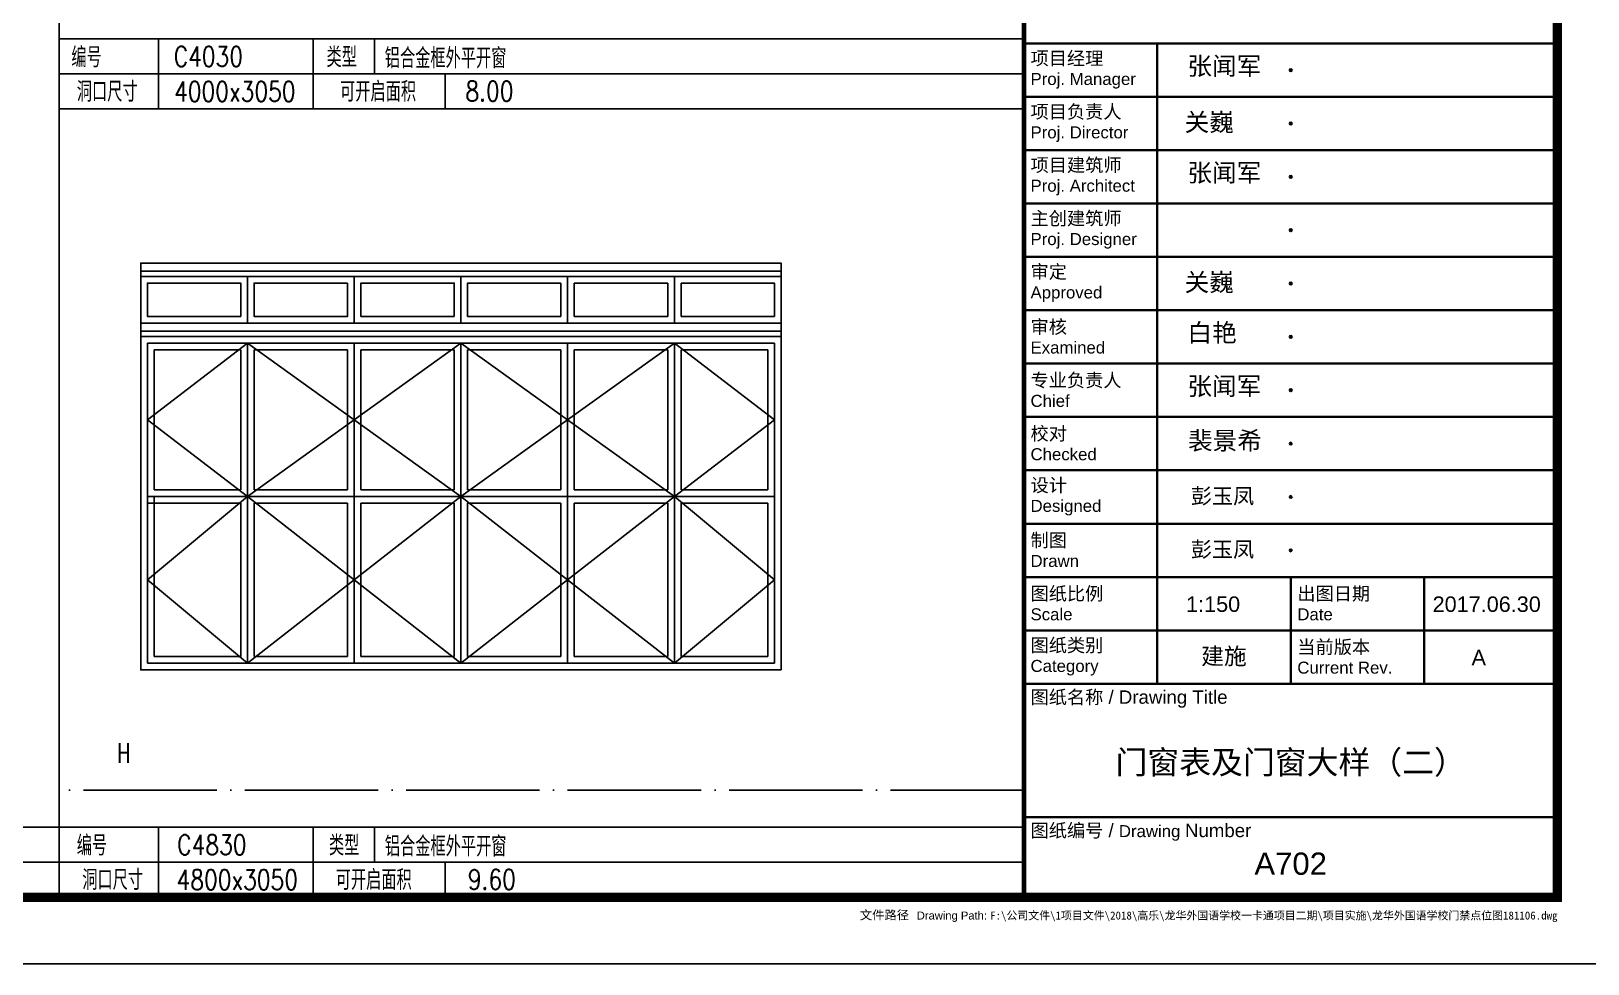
# Model space of a CAD drawing. Extents: x 447078 to 1776277, y 243534 to 519428.
# Drawn here: x 591344 to 603013, y 243614 to 250606 of the extents above; entities that cross this region are included whole.
import ezdxf
from ezdxf.enums import TextEntityAlignment as Align

# ---------------------------------------------------------------- set-up
doc = ezdxf.new("R2010")
doc.units = 0
doc.header["$LTSCALE"] = 1000
doc.header["$MEASUREMENT"] = 0
doc.linetypes.add('DOTE', pattern=[2.42, 2, -0.2, 0.02, -0.2])
for name, color, linetype in [('$0$G-ANNO-TEXT', 33, 'Continuous'), ('A-ELEV-OVER', 32, 'Continuous'), ('A-ELEV-THIN', 9, 'Continuous'), ('A-ELEV-WIND', 97, 'Continuous'), ('ANNO-DIMS', 90, 'Continuous'), ('ANNO-TEXT', 33, 'Continuous'), ('DOTE', 10, 'DOTE'), ('G-0-XREF', 2, 'Continuous'), ('PUB_TEXT', 7, 'Continuous'), ('图框CCDI_B0GA1+0.00$0$G-ANNO-TEXT', 33, 'Continuous'), ('图框CCDI_B0GA1+0.00$0$G-BORD', 3, 'Continuous')]:
    doc.layers.add(name, color=color, linetype=linetype)
doc.styles.add('$0$CCDI_T_G01', font='')
doc.styles.add('$0$CCDI_T_G03', font='')
doc.styles.add('_TCH_DIM', font='SIMPLEX', dxfattribs={"bigfont": 'GBCBIG'})
doc.styles.add('CCDI-TOG-02', font='simplex.shx', dxfattribs={"width": 0.8, "bigfont": 'zjdz.shx'})
doc.styles.add('图框CCDI_B0GA1+0.00$0$CCDI_T_G01', font='arial.ttf')
doc.styles.get('$0$CCDI_T_G01').set_extended_font_data('Arial')
doc.styles.get('$0$CCDI_T_G03').set_extended_font_data('SimHei')

# ---------------------------------------------------------------- blocks, each defined once
blk = doc.blocks.new('图框CCDI_B0GA1+0.00')
at = {"layer": '图框CCDI_B0GA1+0.00$0$G-BORD'}
for points in [[(79080, 13400, 1), (79120, 13400, 1)], [(79080, 12600, 1), (79120, 12600, 1)], [(79080, 11800, 1), (79120, 11800, 1)], [(79080, 11000, 1), (79120, 11000, 1)], [(79080, 10200, 1), (79120, 10200, 1)], [(79080, 9400, 1), (79120, 9400, 1)], [(79080, 8600, 1), (79120, 8600, 1)], [(79080, 7800, 1), (79120, 7800, 1)], [(79080, 7000, 1), (79120, 7000, 1)], [(79080, 6200, 1), (79120, 6200, 1)]]:
    blk.add_hatch(color=256, dxfattribs=at).paths.add_polyline_path(points)
blk.add_line((75100, 9600), (75100, 11600), dxfattribs=at)
blk.add_lwpolyline([(0, 59400), (84100, 59400), (84100, 0), (0, 0)], close=True, dxfattribs=at)
at = {"layer": '图框CCDI_B0GA1+0.00$0$G-BORD', "const_width": 140}
blk.add_lwpolyline([(3300, 58400), (83100, 58400), (83100, 1000), (3300, 1000)], close=True, dxfattribs=at)
at = {"layer": '图框CCDI_B0GA1+0.00$0$G-BORD'}
for points, const_width in [([(75100, 1000), (75100, 58400)], 70), ([(75100, 13800), (83100, 13800)], 35), ([(77100, 4200), (77100, 13800)], 35), ([(75100, 13000), (83100, 13000)], 35), ([(75100, 12200), (83100, 12200)], 35), ([(75100, 11400), (83100, 11400)], 35), ([(75100, 10600), (83100, 10600)], 35), ([(75100, 9800), (83100, 9800)], 35), ([(75100, 9000), (83100, 9000)], 35), ([(75100, 8200), (83100, 8200)], 35), ([(75100, 7400), (83100, 7400)], 35), ([(75100, 6600), (83100, 6600)], 35), ([(75100, 5800), (83100, 5800)], 35), ([(79100, 4200), (79100, 5800)], 35), ([(81100, 4200), (81100, 5800)], 35), ([(75100, 5000), (83100, 5000)], 35), ([(75100, 4200), (83100, 4200)], 35), ([(75100, 2200), (83100, 2200)], 35)]:
    blk.add_lwpolyline(points, dxfattribs=dict(at, const_width=const_width))
for centre in [(79100, 13400), (79100, 12600), (79100, 11800), (79100, 11000), (79100, 10200), (79100, 9400), (79100, 8600), (79100, 7800), (79100, 7000), (79100, 6200)]:
    blk.add_circle(centre, 20, dxfattribs=at)
at = {"layer": '图框CCDI_B0GA1+0.00$0$G-ANNO-TEXT', "style": '图框CCDI_B0GA1+0.00$0$CCDI_T_G01'}
for s, height, p in [('张闻军', 270.6, (77552, 13327)), ('关巍', 270.6, (77509, 12484)), ('张闻军', 270.6, (77552, 11727)), ('关巍', 270.6, (77509, 10084)), ('白艳', 270.6, (77552, 9327)), ('张闻军', 270.6, (77552, 8527)), ('裴景希', 270.6, (77561, 7710)), ('2017.06.30', 232, (81228, 5277)), ('A', 232, (81812, 4477))]:
    blk.add_text(s, height=height, dxfattribs=at).set_placement(p)
at = {"layer": '图框CCDI_B0GA1+0.00$0$G-ANNO-TEXT', "char_height": 200, "width": 1900, "attachment_point": 4, "line_spacing_factor": 0.96, "style": '图框CCDI_B0GA1+0.00$0$CCDI_T_G01'}
for s, insert in [('{\\fSimSun|b0|i0|c134|p54;项目经理\\P\\fArial|b0|i0|c0|p39;\\H0.9x;Proj. Manager}', (75200, 13400)), ('{\\fSimSun|b0|i0|c134|p54;项目负责人\\P\\fArial|b0|i0|c0|p39;\\H0.9x;Proj. Director}', (75200, 12600)), ('{\\fSimSun|b0|i0|c134|p54;项目建筑师\\P\\fArial|b0|i0|c0|p39;\\H0.9x;Proj. Architect}', (75200, 11800)), ('{\\fSimSun|b0|i0|c134|p54;主创建筑师\\P\\fArial|b0|i0|c0|p39;\\H0.9x;Proj. Designer}', (75200, 11000)), ('{\\fSimSun|b0|i0|c134|p54;审定\\P\\fArial|b0|i0|c0|p39;\\H0.9x;Approved}', (75200, 10200)), ('{\\fSimSun|b0|i0|c134|p54;审核\\P\\fArial|b0|i0|c0|p39;\\H0.9x;Examined}', (75200, 9400)), ('{\\fSimSun|b0|i0|c134|p54;专业负责人\\P\\fArial|b0|i0|c0|p39;\\H0.9x;Chief}', (75200, 8600)), ('{\\fSimSun|b0|i0|c134|p54;校对\\P\\fArial|b0|i0|c0|p39;\\H0.9x;Checked}', (75200, 7800)), ('{\\fSimSun|b0|i0|c134|p54;设计\\P\\fArial|b0|i0|c0|p39;\\H0.9x;Designed}', (75200, 7000)), ('{\\fSimSun|b0|i0|c134|p54;制图\\P\\fArial|b0|i0|c0|p39;\\H0.9x;Drawn}', (75200, 6200)), ('{\\fSimSun|b0|i0|c134|p54;图纸比例\\P\\fArial|b0|i0|c0|p39;\\H0.9x;Scale}', (75200, 5400)), ('{\\fSimSun|b0|i0|c134|p54;出图日期\\P\\fArial|b0|i0|c0|p39;\\H0.9x;Date}', (79200, 5400)), ('{\\fSimSun|b0|i0|c134|p6;图纸类别\\P\\fArial|b0|i0|c0|p34;\\H0.9x;Category}', (75200, 4600)), ('{\\fSimSun|b0|i0|c134|p6;当前版本\\P\\fArial|b0|i0|c0|p34;\\H0.9x;Current Rev.}', (79200, 4600))]:
    blk.add_mtext(s, dxfattribs=dict(at, insert=insert))
at = {"layer": '图框CCDI_B0GA1+0.00$0$G-ANNO-TEXT', "style": '图框CCDI_B0GA1+0.00$0$CCDI_T_G01'}
for s, insert, char_height, width, attachment_point in [('{\\fSimSun|b0|i0|c134|p2;建施}', (78100, 4600), 250, 2000, 5), ('{\\fSimSun|b0|i0|c134|p54;图纸名称} / Drawing Title', (75200, 4100), 200, 6902.13, 1), ('{\\fSimSun|b0|i0|c134|p6;图纸编号} / {\\H0.9x;Drawing }Number', (75200, 2100), 200, 6902.13, 1), ('{\\fSimSun|b0|i0|c134|p6;\\H0.9x;文件路径}  {\\H0.8x;Drawing Path: \\fSimHei|b0|i0|c134|p2;F:\\公司文件\\1项目文件\\2018\\高乐\\龙华外国语学校一卡通项目二期\\项目实施\\龙华外国语学校门禁点位图181106.dwg}', (83100, 800), 150, 39400, 3)]:
    blk.add_mtext(s, dxfattribs=dict(at, insert=insert, char_height=char_height, width=width, attachment_point=attachment_point))

msp = doc.modelspace()

# ---------------------------------------------------------------- linework, layer by layer
at = {"layer": 'A-ELEV-OVER'}
for points in [[(592165.8, 248866.9), (596965.8, 248866.9)], [(592165.8, 248806.9), (596965.8, 248806.9)], [(592165.8, 248766.9), (596965.8, 248766.9)], [(592165.8, 248416.9), (596965.8, 248416.9)], [(592165.8, 248356.9), (596965.8, 248356.9)], [(592165.8, 248316.9), (596965.8, 248316.9)]]:
    msp.add_lwpolyline(points, dxfattribs=at)
at = {"layer": 'A-ELEV-THIN'}
for points in [[(592965.8, 248266.9), (592215.8, 247691.9), (592965.8, 247116.9), (593765.8, 247691.9), (592965.8, 248266.9)], [(594565.8, 248266.9), (595365.8, 247691.9), (594565.8, 247116.9), (593765.8, 247691.9), (594565.8, 248266.9)], [(596165.8, 248266.9), (595365.8, 247691.9), (596165.8, 247116.9), (596915.8, 247691.9), (596165.8, 248266.9)], [(592965.8, 247116.9), (592215.8, 246491.9), (592965.8, 245866.9)], [(592965.8, 247116.9), (593765.8, 246491.9), (592965.8, 245866.9)], [(594565.8, 247116.9), (593765.8, 246491.9), (594565.8, 245866.9)], [(594565.8, 247116.9), (595365.8, 246491.9), (594565.8, 245866.9)], [(596165.8, 247116.9), (595365.8, 246491.9), (596165.8, 245866.9)], [(596165.8, 247116.9), (596915.8, 246491.9), (596165.8, 245866.9)]]:
    msp.add_lwpolyline(points, dxfattribs=at)
at = {"layer": 'A-ELEV-WIND'}
for p, q in [((592215.8, 248266.9), (592965.8, 248266.9)), ((592215.8, 247116.9), (592215.8, 248266.9)), ((592265.8, 247166.9), (592265.8, 248216.9)), ((592265.8, 248216.9), (592915.8, 248216.9)), ((592915.8, 248216.9), (592915.8, 247166.9)), ((592965.8, 248266.9), (593765.8, 248266.9)), ((593015.8, 247166.9), (593015.8, 248216.9)), ((593015.8, 248216.9), (593715.8, 248216.9)), ((593715.8, 248216.9), (593715.8, 247166.9)), ((593765.8, 248266.9), (594565.8, 248266.9)), ((593765.8, 247116.9), (593765.8, 248266.9)), ((593815.8, 247166.9), (593815.8, 248216.9)), ((593815.8, 248216.9), (594515.8, 248216.9)), ((594515.8, 248216.9), (594515.8, 247166.9)), ((594565.8, 248266.9), (596915.8, 248266.9)), ((594615.8, 247166.9), (594615.8, 248216.9)), ((594615.8, 248216.9), (595315.8, 248216.9)), ((595315.8, 248216.9), (595315.8, 247166.9)), ((595415.8, 247166.9), (595415.8, 248216.9)), ((595415.8, 248216.9), (596115.8, 248216.9)), ((596115.8, 248216.9), (596115.8, 247166.9)), ((596215.8, 247166.9), (596215.8, 248216.9)), ((596215.8, 248216.9), (596865.8, 248216.9)), ((596865.8, 248216.9), (596865.8, 247166.9)), ((596915.8, 248266.9), (596915.8, 247116.9)), ((592915.8, 247166.9), (592265.8, 247166.9)), ((593715.8, 247166.9), (593015.8, 247166.9)), ((594515.8, 247166.9), (593815.8, 247166.9)), ((595315.8, 247166.9), (594615.8, 247166.9)), ((596115.8, 247166.9), (595415.8, 247166.9)), ((596865.8, 247166.9), (596215.8, 247166.9)), ((592215.8, 247116.9), (592215.8, 245866.9)), ((592915.8, 247066.9), (592215.8, 247066.9)), ((592265.8, 247116.9), (592265.8, 245916.9)), ((592915.8, 245916.9), (592915.8, 247066.9)), ((593715.8, 247066.9), (593015.8, 247066.9)), ((593015.8, 247066.9), (593015.8, 245916.9)), ((593715.8, 245916.9), (593715.8, 247066.9)), ((594515.8, 247066.9), (593815.8, 247066.9)), ((593815.8, 247066.9), (593815.8, 245916.9)), ((594515.8, 245916.9), (594515.8, 247066.9)), ((594615.8, 247066.9), (595315.8, 247066.9)), ((594615.8, 245916.9), (594615.8, 247066.9)), ((595315.8, 245916.9), (595315.8, 247066.9)), ((595415.8, 245916.9), (595415.8, 247066.9)), ((595415.8, 247066.9), (596115.8, 247066.9)), ((596115.8, 245916.9), (596115.8, 247066.9)), ((596215.8, 245916.9), (596215.8, 247066.9)), ((596215.8, 247066.9), (596865.8, 247066.9)), ((596865.8, 247066.9), (596865.8, 245916.9)), ((596915.8, 247116.9), (596915.8, 245866.9)), ((592265.8, 245916.9), (592915.8, 245916.9)), ((593015.8, 245916.9), (593715.8, 245916.9)), ((593815.8, 245916.9), (594515.8, 245916.9)), ((595315.8, 245916.9), (594615.8, 245916.9)), ((596115.8, 245916.9), (595415.8, 245916.9)), ((596865.8, 245916.9), (596215.8, 245916.9)), ((592215.8, 245866.9), (592965.8, 245866.9)), ((592965.8, 245866.9), (593765.8, 245866.9)), ((593765.8, 245866.9), (594565.8, 245866.9)), ((596915.8, 245866.9), (594565.8, 245866.9))]:
    msp.add_line(p, q, dxfattribs=at)
for points in [[(596965.8, 245816.9), (592165.8, 245816.9), (592165.8, 248866.9), (596965.8, 248866.9)], [(592915.8, 248466.9), (592215.8, 248466.9), (592215.8, 248716.9), (592915.8, 248716.9)], [(593715.8, 248716.9), (593015.8, 248716.9), (593015.8, 248466.9), (593715.8, 248466.9)], [(594515.8, 248466.9), (593815.8, 248466.9), (593815.8, 248716.9), (594515.8, 248716.9)]]:
    msp.add_lwpolyline(points, close=True, dxfattribs=at)
for points in [[(592965.8, 248416.9), (592965.8, 248766.9)], [(593765.8, 248416.9), (593765.8, 248766.9)], [(594565.8, 248416.9), (594565.8, 248766.9)], [(595315.8, 248716.9), (594615.8, 248716.9), (594615.8, 248466.9), (595315.8, 248466.9)], [(595315.8, 248466.9), (595315.8, 248716.9)], [(595365.8, 248416.9), (595365.8, 248766.9)], [(595415.8, 248466.9), (595415.8, 248716.9)], [(596115.8, 248716.9), (595415.8, 248716.9)], [(596115.8, 248466.9), (596115.8, 248716.9)], [(596165.8, 248416.9), (596165.8, 248766.9)], [(596215.8, 248466.9), (596215.8, 248716.9)], [(596215.8, 248466.9), (596915.8, 248466.9), (596915.8, 248716.9), (596215.8, 248716.9)], [(595415.8, 248466.9), (596115.8, 248466.9)], [(592965.8, 248266.9), (592965.8, 245866.9)], [(594565.8, 248266.9), (594565.8, 245866.9)], [(595365.8, 248266.9), (595365.8, 245866.9)], [(596165.8, 248266.9), (596165.8, 245866.9)], [(592215.8, 247116.9), (596915.8, 247116.9)], [(593765.8, 247116.9), (593765.8, 245866.9)]]:
    msp.add_lwpolyline(points, dxfattribs=at)
at = {"layer": 'ANNO-DIMS'}
for p, q in [((591554.5, 256092), (591554.5, 244113.5)), ((598785.6, 250547.5), (591554.5, 250547.5)), ((592299, 250547.5), (592299, 250022.5)), ((593458.7, 250547.5), (593458.7, 250022.5)), ((593917.5, 250547.5), (593917.5, 250285)), ((591554.5, 250285), (598785.6, 250285)), ((594447.2, 250285), (594447.2, 250022.5)), ((591554.5, 250022.5), (598785.6, 250022.5)), ((598785.6, 244638.5), (562885.6, 244638.5)), ((592299, 244638.5), (592299, 244113.5)), ((593458.7, 244638.5), (593458.7, 244113.5)), ((593917.5, 244638.5), (593917.5, 244376)), ((564956.4, 244376), (598785.6, 244376)), ((594447.2, 244376), (594447.2, 244113.5)), ((562885.6, 244113.5), (598785.6, 244113.5)), ((562885.6, 244113.5), (598785.6, 244113.5))]:
    msp.add_line(p, q, dxfattribs=at)
at = {"layer": 'DOTE', "color": 1, "ltscale": 0.5}
msp.add_lwpolyline([(598785.6, 244916.9), (591554.5, 244916.9)], dxfattribs=at)

# ---------------------------------------------------------------- block references
at = {"layer": 'G-0-XREF', "xscale": 0.5, "yscale": 0.5, "zscale": 0.5}
msp.add_blockref('图框CCDI_B0GA1+0.00', (561235.6, 243613.5), dxfattribs=at)

# ---------------------------------------------------------------- texts
at = {"layer": '$0$G-ANNO-TEXT', "style": '$0$CCDI_T_G01'}
for s, p in [('彭玉凤', (600037.4, 247062.8)), ('彭玉凤', (600037.4, 246662.8)), ('1:150', (600001.6, 246252.2))]:
    msp.add_text(s, height=115.98, dxfattribs=at).set_placement(p)
at = {"layer": '$0$G-ANNO-TEXT', "attachment_point": 5, "line_spacing_factor": 0.9}
for s, insert, char_height, width, style in [('门窗表及门窗大样（二）', (600785.6, 245113.5), 175, 4000, '$0$CCDI_T_G03'), ('A702', (600785.6, 244363.5), 166.67, 2666.667, '$0$CCDI_T_G01')]:
    msp.add_mtext(s, dxfattribs=dict(at, insert=insert, char_height=char_height, width=width, style=style))
at = {"layer": 'ANNO-TEXT', "ltscale": 2, "style": 'CCDI-TOG-02', "width": 0.8}
for s, p in [('编号', (591759.3, 250417.8)), ('类型', (593672.1, 250417.8)), ('洞口尺寸', (591914.2, 250159.3)), ('可开启面积', (593944.7, 250159.3)), ('编号', (591800, 244508.8)), ('类型', (593690.5, 244508.8)), ('洞口尺寸', (591954.9, 244250.3)), ('可开启面积', (593911.8, 244250.3))]:
    msp.add_text(s, height=150, dxfattribs=at).set_placement(p, align=Align.MIDDLE)
for s, p in [('C4030', (592412.7, 250340.7)), ('铝合金框外平开窗', (593994.9, 250327.6)), ('4000x3050', (592415.6, 250078.6)), ('8.00', (594599.3, 250080.6)), ('C4830', (592439, 244431.7)), ('铝合金框外平开窗', (593995.5, 244418.6)), ('4800x3050', (592434.1, 244169.6)), ('9.60', (594617.3, 244171.6))]:
    msp.add_text(s, height=150, dxfattribs=at).set_placement(p)
at = {"layer": 'PUB_TEXT', "style": '_TCH_DIM', "width": 0.705882}
msp.add_text('H', height=148.8, dxfattribs=at).set_placement((591988.4, 245119.4))

doc.saveas('drawing.dxf')
